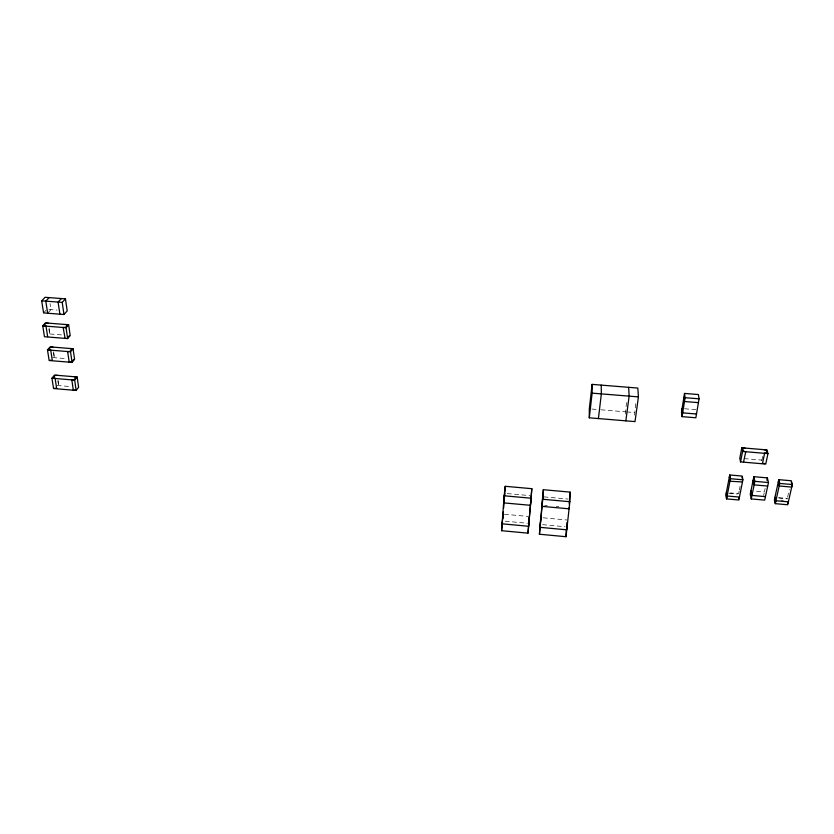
<?xml version="1.0" encoding="UTF-8"?>
<svg xmlns="http://www.w3.org/2000/svg" width="834" height="834" viewBox="0 0 834 834"><rect width="100%" height="100%" fill="white"/><g stroke="black" fill="none" stroke-linecap="round" stroke-linejoin="round"><path stroke-width="0.63" stroke-dasharray="4.17 3.13" d="M625.5 414.071L625.896 407.951M626.073 406.658L626.928 400.216M634.601 415.144L635.862 402.249M739.132 491.184L738.632 493.697L730.031 492.936M739.383 489.923L740.133 486.149M762.557 457.032L761.838 460.504L762.464 456.615M763.642 495.406L764.142 493.082M765.132 488.422L764.382 491.924L754.634 491.07M787.598 497.158L789.298 489.6M49.081 327.96L49.717 334.309L48.789 328.294M48.08 312.781L50.978 309.643L50.061 303.618M43.587 312.917L46.099 310.227M48.956 309.487L57.056 310.112M50.009 333.975L62.373 334.966M684.578 408.754L695.827 409.682M52.719 357.536L66.835 358.693M591.89 409.056L597.029 409.473M600.887 409.796L625.385 411.819M626.678 411.923L634.434 412.559M57.046 385.454L70.609 386.601M744.178 458.596L761.744 460.097M728.885 493.248L737.485 494.009M778.643 497.658L787.306 498.419M778.747 498.075L787.421 498.847M780.812 500.171L783.282 500.39M507.239 493.572L529.944 495.615M543.945 496.876L568.069 499.055M544.717 505.394L547.281 505.623M556.268 506.436L558.832 506.676M504.414 514.244L528.11 516.423M543.215 517.81L567.068 520.009M505.143 521.187L527.515 523.262M542.559 524.649L565.066 526.734M53.71 351.812L54.325 358.026L53.418 352.146M58.13 380.471L58.641 385.965L57.848 380.815"/><path stroke-width="1.25" d="M589.294 417.803L589.315 408.837L592.109 384.38L637.812 388.06L638.427 396.89L635.008 421.608L589.294 417.803L592.13 393.137L592.109 384.38M569.851 501.724L570.112 492.112L543.351 489.714L539.431 534.229L566.015 536.71L569.851 501.724L542.746 499.274L543.351 489.714M569.101 507.604L569.069 508.823L542.069 506.374L542.684 496.762M569.205 503.986L570.112 492.112M566.015 536.71L566.203 530.549M566.995 522.459L566.766 529.819L540.078 527.338L540.703 517.58M504.163 495.792L531.091 498.221L527.985 533.155L501.578 530.695L504.163 495.792L505.237 486.305L531.831 488.682L530.466 505.31L503.642 502.871L504.716 493.342M502.829 518.685L503.35 511.69M503.621 508.021L504.163 500.681M504.445 497.012L505.237 486.305M529.361 516.538L528.6 526.275L502.089 523.815L503.163 514.13M527.985 533.155L531.831 488.682M539.431 534.229L542.746 499.274M501.578 530.695L502.527 522.178M598.405 418.564L601.356 393.888L601.22 385.12M625.834 420.847L629.138 396.14L628.648 387.32M684.516 393.429L681.472 412.298L682.035 416.635L695.858 417.771L699.069 398.819L698.381 394.545L684.516 393.429L685.11 397.682L682.035 416.635M729.74 474.973L725.872 495.104L726.529 498.899L738.861 499.993L742.896 479.8L742.145 476.058L729.74 474.973L730.438 478.706L726.529 498.899M741.833 447.795L739.789 458.22L740.54 461.9L765.758 464.069L767.958 453.613L767.071 449.933L741.833 447.795L742.594 451.455L740.54 461.9M738.903 498.951L739.278 497.074L726.946 495.98L726.581 497.856L726.351 492.613M753.863 476.704L750.266 494.218L751.236 498.92L764.705 500.119L768.458 482.532L767.374 477.882L753.863 476.704L754.864 481.343L751.236 498.92M766.873 480.228L767.374 477.882M778.8 479.665L774.39 499.827L775.297 503.653L787.713 504.758L792.3 484.533L791.299 480.759L778.8 479.665L779.738 483.439L775.297 503.653M787.755 503.705L788.172 501.828L775.745 500.723L775.328 502.6L774.932 497.325M76.165 390.448L78.615 387.268L77.135 376.978L54.512 375.091L51.937 378.219L53.553 388.529L76.165 390.448L74.653 380.116L77.135 376.978M74.299 376.749L76.155 377.27L74.226 379.71L71.807 379.887L73.329 390.208L75.727 390.031M73.59 359.6L71.63 361.998L69.201 362.164L67.637 351.552L70.087 351.385L72.058 349.019L70.181 348.508M72.068 362.404L74.58 359.318L73.058 348.737L50.123 346.881L47.486 349.915L49.154 360.517L72.068 362.404L70.525 351.781L73.058 348.737M57.337 375.331L54.929 375.498L52.928 377.927L55.054 378.104L56.66 388.415L54.544 388.237M67.867 337.416L69.191 335.862M67.637 338.583L70.202 335.591L68.628 324.749L45.443 322.925L42.753 325.875L44.463 336.728L67.637 338.583L66.053 327.72L68.628 324.749M65.021 338.02L63.134 327.481L65.605 327.324L67.617 325.02L65.73 324.52M52.99 347.111L50.551 347.278L48.497 349.634L50.655 349.811L52.302 360.413L50.155 360.236M47.653 336.634L45.953 325.771L43.775 325.604L45.87 323.311L48.33 323.154M63.978 314.501L67.2 310.905L65.459 298.853L45.067 297.29L41.7 300.824L43.587 312.917L63.978 314.501L62.206 302.398L65.459 298.853M61.372 298.541L58.099 302.085L59.892 314.189M49.143 297.602L45.797 301.137L47.663 313.23M41.7 300.824L62.206 302.398M42.753 325.875L66.053 327.72M685.11 397.682L699.069 398.819M592.13 393.137L638.427 396.89M47.486 349.915L70.525 351.781M51.937 378.219L74.653 380.116M742.594 451.455L767.958 453.613M764.872 463.589L762.505 463.381L764.684 452.925L767.061 453.133L766.373 450.277L763.913 449.672M730.438 478.706L742.896 479.8M779.738 483.439L792.3 484.533M754.864 481.343L768.458 482.532M767.707 486.076L754.134 484.877L753.133 480.238M791.268 481.812L792.039 484.752L791.727 487.087L779.175 485.993L778.758 480.718L778.237 482.208M765.31 496.032L765.445 496.626L751.955 495.427L750.975 490.746M744.981 448.067L742.708 448.275L743.303 451.111L745.763 451.726L743.605 461.765M742.104 477.1L742.489 479.05M742.302 481.927L729.938 481.26L729.698 476.026L729.25 477.517M698.339 402.092L698.423 402.634L684.495 401.508L683.901 397.234M696.411 413.466L696.494 414.008L682.65 412.872L682.076 408.556"/></g></svg>
